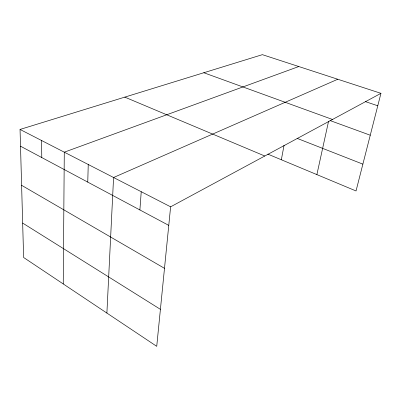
<?xml version="1.0" encoding="UTF-8"?>
<svg xmlns="http://www.w3.org/2000/svg" width="401" height="401" viewBox="0 0 401 401"><rect width="100%" height="100%" fill="white"/><g stroke="black" fill="none" stroke-linecap="round" stroke-linejoin="round"><path stroke-width="0.6" d="M63.248 283.943L64.285 152.179L298.78 66.541M87.759 182.109L88.245 164.49M106.892 313.071L113.578 177.508L337.772 79.253M139.894 209.954L141.232 191.723M380.95 93.333L170.615 206.821L156.731 346.334L23.624 257.497L20.05 129.448L262.379 54.666L380.95 93.333L356.028 190.956L267.798 154.104M281.342 159.763L284.053 145.277M316.88 174.605L328.564 121.292M365.441 101.623L377.772 105.784M203.813 72.741L332.499 119.473M329.988 120.521L370.258 135.217M297.146 138.375L362.875 164.144M124.781 97.127L264.78 156.014M20.05 129.448L170.615 206.821M20.516 146.2L168.771 225.377M21.609 185.307L164.495 268.329M22.662 223.076L160.41 309.341M41.589 140.515L41.769 157.548"/></g></svg>
